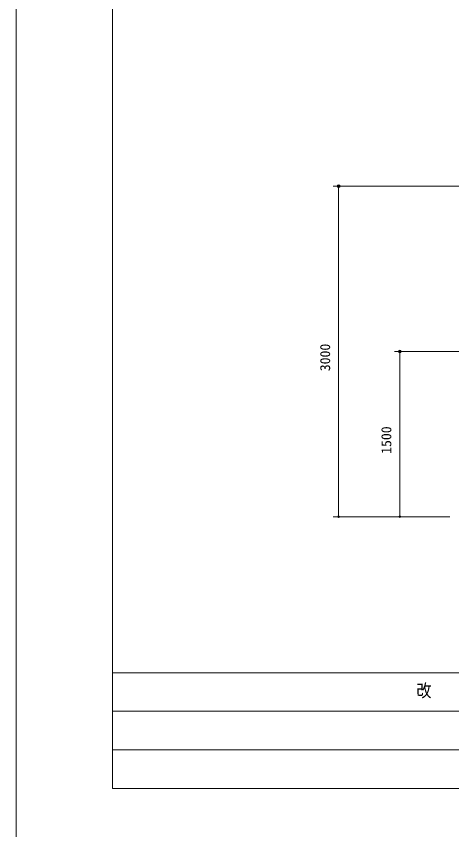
# Model space of a CAD drawing. Units: millimetres on the paper, scale 1:50. Extents: x 0 to 420, y -297 to 594.
# Drawn here: x 0 to 79.1, y 7.5 to 155.2 of the extents above; entities that cross this region are included whole.
import ezdxf
from ezdxf.enums import TextEntityAlignment as Align

# ---------------------------------------------------------------- set-up
doc = ezdxf.new("R2010")
doc.units = ezdxf.units.MM
doc.header["$PDMODE"] = 32
doc.header["$PDSIZE"] = 0.5
for name, color, linetype, lineweight in [('0_2', 7, 'Continuous', 9), ('DEFPOINTS_5', 7, 'Continuous', 9), ('LY_4', 7, 'Continuous', 18)]:
    doc.layers.add(name, color=color, linetype=linetype, lineweight=lineweight)
doc.styles.add('ＭＳ ゴシック', font='')
doc.styles.get('ＭＳ ゴシック').set_extended_font_data('MS Gothic')

# ---------------------------------------------------------------- blocks, each defined once
blk = doc.blocks.new('-000-_DOTSMALL')
at = {"color": 7, "linetype": 'Continuous', "lineweight": 9}
blk.add_circle((0, 0), 0.0625, dxfattribs=at)
blk.add_circle((0, 0), 0.0625, dxfattribs=at)

msp = doc.modelspace()

# ---------------------------------------------------------------- linework, layer by layer
at = {"layer": '0_2', "lineweight": 18}
for p, q in [((118.893, 124.322), (57.565, 124.322)), ((58.565, 64.322), (58.565, 124.322)), ((107.993, 94.322), (68.685, 94.322)), ((69.685, 64.322), (69.685, 94.322)), ((78.733, 64.322), (57.565, 64.322)), ((78.733, 64.322), (68.685, 64.322))]:
    msp.add_line(p, q, dxfattribs=at)
at = {"layer": '0_2'}
for p in [(58.565, 124.322), (69.685, 94.322)]:
    msp.add_point(p, dxfattribs=at)
at = {"layer": 'DEFPOINTS_5'}
msp.add_line((0, 297), (0, 0), dxfattribs=at)
at = {"layer": 'LY_4', "lineweight": 9}
for p, q in [((17.5, 282), (17.5, 15)), ((17.5, 36), (402.5, 36)), ((17.5, 15), (402.5, 15))]:
    msp.add_line(p, q, dxfattribs=at)
at = {"layer": 'LY_4'}
for p, q in [((17.5, 29), (159, 29)), ((17.5, 22), (159, 22))]:
    msp.add_line(p, q, dxfattribs=at)

# ---------------------------------------------------------------- block references
at = {"layer": '0_2', "xscale": 2.32, "yscale": 2.32}
for p, rotation in [((58.565, 124.322), 90), ((69.685, 94.322), 90), ((58.565, 64.322), 270), ((69.685, 64.322), 270)]:
    msp.add_blockref('-000-_DOTSMALL', p, dxfattribs=dict(at, rotation=rotation))

# ---------------------------------------------------------------- texts
at = {"layer": '0_2', "style": 'ＭＳ ゴシック'}
for s, p in [('3000', (57.565, 90.745)), ('1500', (68.685, 75.743))]:
    msp.add_text(s, height=1.833, rotation=90, dxfattribs=at).set_placement(p, align=Align.BOTTOM_LEFT)
at = {"layer": 'LY_4', "style": 'ＭＳ ゴシック', "width": 0.85}
msp.add_text('改\u3000\u3000訂\u3000\u3000事\u3000\u3000項', height=2.346, dxfattribs=at).set_placement((72.694, 30.9), align=Align.BOTTOM_LEFT)

doc.saveas('drawing.dxf')
